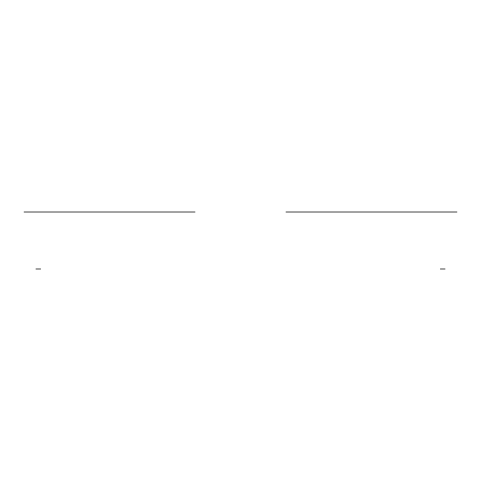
<?xml version="1.0" encoding="UTF-8"?>
<svg xmlns="http://www.w3.org/2000/svg" width="481" height="481" viewBox="0 0 481 481"><rect width="100%" height="100%" fill="white"/><g stroke="black" fill="none" stroke-linecap="round" stroke-linejoin="round"><path stroke-width="0.72" d="M24.05 212.007L195.021 212.007M285.979 212.007L456.95 212.007M35.931 268.993L40.669 268.993M440.331 268.993L445.069 268.993"/></g></svg>
